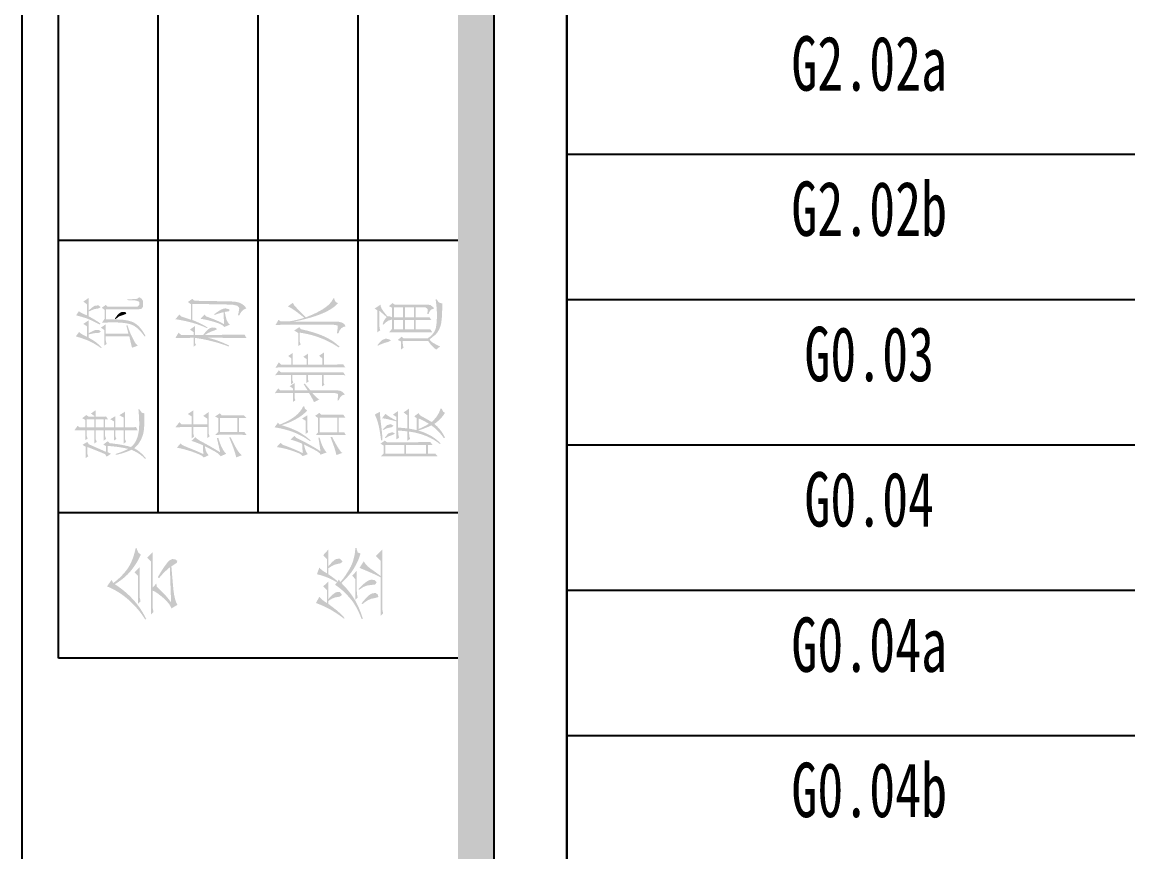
# Paper-space layout 'G2.00 图纸索引' of a CAD drawing. Header units: millimetres. Extents: x 0 to 841, y 0 to 594.
# Drawn here: x 0 to 60.9, y 446.3 to 492 of the extents above; entities that cross this region are included whole.
import ezdxf

# ---------------------------------------------------------------- set-up
doc = ezdxf.new("R2010")
doc.units = ezdxf.units.MM
for name, color, linetype in [('TB_A1$0$上海中建-图名', 7, 'Continuous'), ('TB_A1$0$上海中建-图框', 24, 'Continuous'), ('TB_A1$0$上海中建-图框字体', 11, 'Continuous')]:
    doc.layers.add(name, color=color, linetype=linetype)
doc.styles.add('黑体', font='simhei.ttf', dxfattribs={"width": 0.7})

# ---------------------------------------------------------------- blocks, each defined once
blk = doc.blocks.new('TB_A1$0$上海中建A1图框F版')
at = {"layer": 'TB_A1$0$上海中建-图框字体'}
for points in [[(460.7, 47645.3), (470.7, 47636), (627.2, 47636), (635.5, 47636.5), (645.5, 47645.3), (645.5, 47659.1), (643.5, 47664.2), (625.5, 47669.8), (621.9, 47670.1), (602.4, 47671.1), (578.8, 47672), (578.8, 47676.7), (580.2, 47676.7), (602.6, 47677.1), (622.1, 47677.9), (633.8, 47679.6), (645.5, 47688.3), (657.9, 47679.8), (665.4, 47668.6), (665.4, 47637), (665.2, 47634.1), (656.9, 47624.1), (637.2, 47620.7), (462.4, 47620.7), (462.4, 47565.9), (486.5, 47565.9), (509.2, 47565.7), (528.9, 47565.2), (545.7, 47564.7), (563.2, 47563), (583.4, 47559.3), (602.2, 47554.2), (615.8, 47548.1), (630.9, 47538.4), (643.8, 47526.2), (652.8, 47516.3), (662, 47504.1), (671.3, 47489.7), (680.5, 47473.7), (673.7, 47472.7), (667.4, 47481.7), (656.7, 47495.1), (645.5, 47507.3), (633.8, 47518), (619.7, 47528.4), (602.9, 47536.7), (583.9, 47542.5), (576.1, 47544), (556.9, 47546.7), (535.5, 47548.4), (512.3, 47549.6), (501.4, 47549.6), (479.5, 47549.1), (458.8, 47548.4), (439.1, 47547.2), (453.9, 47568.3), (453.9, 47618.5), (439.1, 47630.2)], [(365.8, 47683.7), (365.8, 47614.8), (371.9, 47620.2), (387.2, 47632.6), (400.9, 47641.8), (420.6, 47642.8), (432.3, 47633.6), (422.3, 47626.5), (421.3, 47626.5), (400.6, 47623.1), (387, 47618.2), (365.8, 47609), (365.8, 47583.4), (369.7, 47581.2), (386, 47572.2), (402.3, 47562.5), (419.6, 47551.8), (432.3, 47542.5), (427.4, 47537.9), (424, 47539.6), (404.8, 47549.4), (386.8, 47558.1), (370, 47565.4), (354.1, 47571.8), (335.2, 47577.8), (315.4, 47583.4), (297.4, 47588.1), (312.5, 47611.4), (319.8, 47605.8), (335.6, 47597.3), (357.3, 47588.1), (357.3, 47648.7), (337.3, 47664)], [(1492.2, 47657.8), (1492.7, 47655.1), (1499, 47642.9), (1512.2, 47628.6), (1513.9, 47626.6), (1523.6, 47616.6), (1535, 47605.2), (1547.7, 47591.8), (1562.1, 47577.2), (1577.4, 47583.3), (1600, 47592.8), (1620.5, 47602.3), (1639, 47612), (1655.5, 47621.7), (1670.1, 47631.7), (1682.8, 47641.5), (1693.5, 47651.7), (1702.2, 47661.7), (1708.8, 47671.9), (1713.7, 47682.1), (1718.6, 47682.1), (1719.8, 47675), (1726.8, 47661.7), (1740.2, 47655.3), (1731.7, 47646.3), (1721.7, 47637.6), (1710.5, 47629), (1697.9, 47620.8), (1684, 47613), (1668.7, 47605.2), (1651.9, 47597.9), (1633.9, 47590.8), (1614.4, 47583.8), (1593.7, 47577.2), (1571.5, 47571.1), (1548.2, 47565), (1523.4, 47559.2), (1497.1, 47553.8), (1728.5, 47553.8), (1744.1, 47552.9), (1762.1, 47548.2), (1774.8, 47539.5), (1781.8, 47527.1), (1772.3, 47525.4), (1759.2, 47518.3), (1749, 47506.6), (1741.9, 47489.6), (1733.6, 47489.6), (1735.6, 47500.3), (1737.8, 47516.1), (1738.5, 47527.1), (1736.6, 47532.4), (1716.8, 47536.3), (1453.8, 47536.3), (1436.7, 47536.3), (1415.5, 47535.8), (1395.6, 47535.1), (1412.1, 47563.1), (1423.8, 47555.1), (1428.9, 47554.8), (1452, 47554.3), (1472.5, 47555.5), (1490.5, 47558.5), (1493.9, 47559.2), (1511.9, 47563.1), (1531.9, 47568.2), (1553.7, 47574.8), (1534.3, 47590.3), (1517.3, 47603.5), (1501.7, 47614.7), (1487.6, 47624.2), (1474.9, 47632), (1463.7, 47637.8)], [(365.8, 47560.1), (365.8, 47489), (371.2, 47492.2), (390.6, 47502.6), (404, 47507.5), (422.3, 47507.5), (434, 47499.5), (425.7, 47492.4), (420.6, 47491.9), (399.2, 47490), (386.8, 47487.8), (365.8, 47483.2), (365.8, 47465.6), (372.9, 47461.7), (389.4, 47452), (404, 47442.3), (412.8, 47435.2), (425.7, 47423.8), (439.1, 47410.6), (434, 47408.4), (416.4, 47420.4), (399.9, 47430.6), (384.3, 47439.4), (369, 47446.9), (354.6, 47452.7), (336.9, 47459.3), (317.1, 47465.9), (295.7, 47472.7), (314.2, 47497), (321.8, 47489.7), (336.6, 47480), (357.3, 47470.3), (357.3, 47527.5), (337.3, 47541.3)], [(460.7, 47539.1), (460.7, 47487.8), (585.6, 47487.8), (573.9, 47532.1), (580.5, 47533.3), (582.7, 47526.7), (587.3, 47513.1), (592.7, 47498.5), (599, 47483.2), (599, 47482.7), (607.3, 47465.9), (614.6, 47452), (620.4, 47441.1), (626.7, 47431.3), (637.2, 47421.3), (605.6, 47409.7), (605.1, 47411.6), (601.4, 47425), (597.3, 47441.1), (596.8, 47443.5), (593.6, 47458.8), (590.5, 47472.7), (460.7, 47472.7), (460.7, 47454), (461.5, 47444.5), (465.6, 47430.6), (452.2, 47421.3), (452.2, 47507.5), (434, 47520.4)], [(1527, 47523.4), (1535.5, 47511.7), (1547.5, 47509.3), (1570.1, 47503.9), (1591.5, 47498.1), (1611.9, 47492), (1631.4, 47485.2), (1649.9, 47478.1), (1667.2, 47470.4), (1683.3, 47462.3), (1698.6, 47453.8), (1712.7, 47444.8), (1725.6, 47435.3), (1737.5, 47425.3), (1748.5, 47415.1), (1743.6, 47411.5), (1729.3, 47420.7), (1713, 47430.7), (1695.9, 47439.9), (1678.9, 47448.4), (1661.4, 47456.2), (1643.3, 47463.5), (1625.3, 47470.1), (1606.6, 47476.2), (1587.6, 47481.3), (1568.4, 47485.9), (1548.7, 47489.8), (1528.7, 47493.2), (1528.7, 47451.1), (1529.4, 47441.9), (1533.8, 47427.8), (1520.4, 47418.5), (1520.4, 47490.8), (1498.8, 47504.9)], [(1490.5, 47381.3), (1490.5, 47317), (1567.2, 47317), (1567.2, 47347.2), (1548.7, 47360.1), (1575.4, 47377.6), (1575.4, 47317), (1653.6, 47317), (1653.6, 47350.9), (1635.3, 47365.9), (1662.1, 47383.5), (1662.1, 47317), (1688.4, 47317), (1711.7, 47317.3), (1732.7, 47317.5), (1751.7, 47317.8), (1768.4, 47318.2), (1780.1, 47301.9), (1472.2, 47301.9), (1456.4, 47301.7), (1433.5, 47301.7), (1413.3, 47301.2), (1395.6, 47300.7), (1413.8, 47328.7), (1425.5, 47317), (1482.2, 47317), (1482.2, 47352.1), (1465.4, 47364.7)], [(1768.4, 47274.9), (1780.1, 47258.6), (1769.4, 47258.9), (1751.7, 47259.3), (1731.9, 47259.6), (1710, 47259.6), (1686.2, 47259.8), (1660.4, 47259.8), (1660.4, 47216.7), (1665.3, 47206.3), (1652.1, 47196.8), (1652.1, 47259.8), (1573.7, 47259.8), (1573.7, 47235.2), (1578.6, 47224.8), (1565.5, 47215.5), (1565.5, 47259.8), (1488.8, 47259.8), (1488.8, 47229.4), (1493.9, 47217.7), (1480.5, 47208.5), (1480.5, 47259.8), (1477.4, 47259.8), (1450.1, 47259.8), (1427, 47259.6), (1408.2, 47259.1), (1393.9, 47258.6), (1413.8, 47285.4), (1425.5, 47274.9)], [(1500.5, 47215.5), (1500.5, 47175.9), (1572, 47175.9), (1550.4, 47209.7), (1557.2, 47211.9), (1587.1, 47175.9), (1728.5, 47175.9), (1733.2, 47175.9), (1751.4, 47172.9), (1766.5, 47165.1), (1778.4, 47152.5), (1777.7, 47152.5), (1763.8, 47148.1), (1752.4, 47137.6), (1743.6, 47121.1), (1736.8, 47121.1), (1737, 47122.1), (1739.5, 47139.6), (1740.2, 47151.3), (1739, 47155.7), (1722, 47160.8), (1598.8, 47160.8), (1599.5, 47159.6), (1611.7, 47145.7), (1624.1, 47134), (1637, 47124.5), (1607.1, 47110.4), (1604.4, 47117), (1598.3, 47129.1), (1590.3, 47143.7), (1580.3, 47160.8), (1500.5, 47160.8), (1500.5, 47132.8), (1505.3, 47121.1), (1492.2, 47111.6), (1492.2, 47160.8), (1472, 47160.5), (1447.2, 47160.5), (1425.5, 47160.3), (1407.3, 47160), (1392.2, 47159.6), (1410.4, 47186.3), (1420.4, 47175.9), (1492.2, 47175.9), (1492.2, 47185.1), (1473.7, 47198)], [(1506.3, 46954.9), (1489.3, 46962.2), (1471, 46969.5), (1451.3, 46976.3), (1430.4, 46982.9), (1428.9, 46983.3), (1448.4, 46989.7), (1466.9, 46996.7), (1484.7, 47004.5), (1501.5, 47013), (1507.1, 47016), (1522.6, 47025), (1537.2, 47034.9), (1551.3, 47045.9), (1564.7, 47058.1), (1570.3, 47063.9), (1557.7, 47073.6), (1553.8, 47087.3), (1548.7, 47087.3), (1540.2, 47072.4), (1530.4, 47058.8), (1519.5, 47046.6), (1507.5, 47035.7), (1500.5, 47030.1), (1487.8, 47021.1), (1473, 47012.1), (1456.2, 47003.3), (1437.2, 46994.5), (1418.9, 46986.7), (1409, 46997.5), (1390.5, 46971.7), (1412.6, 46967.8), (1433.5, 46963.4), (1453.5, 46958.3), (1472.5, 46952.7), (1490.5, 46946.6), (1503.9, 46941.2), (1522.6, 46932.7), (1540.2, 46924), (1556.7, 46914.7), (1571.8, 46905.2), (1585.4, 46896), (1590.3, 46898.2), (1577.1, 46909.8), (1563, 46921), (1548.2, 46931.3), (1532.6, 46941.2), (1522.1, 46947.1)], [(640.6, 47069.8), (647.2, 47069.8), (649.1, 47065.9), (659.6, 47052), (672.2, 47048.8), (672.7, 47035.7), (673, 47021.6), (673, 47006.7), (672.7, 46991.4), (672.2, 46975.3), (671.3, 46961.5), (669.1, 46945.9), (665.7, 46931.5), (661, 46917.9), (655.5, 46905.2), (648.6, 46892.8), (639.4, 46878.9), (628.9, 46866.8), (617.2, 46856.3), (628.7, 46850), (641.8, 46841), (655.2, 46829.8), (668.6, 46816.6), (682.2, 46801.5), (677.1, 46797.9), (665.2, 46809.6), (651.6, 46820.5), (636.7, 46830.5), (620.2, 46839.8), (602.2, 46848), (593.9, 46844.1), (575.9, 46836.8), (557.1, 46830.3), (537.7, 46824.7), (517.2, 46820), (514, 46824.7), (530.8, 46830), (549.8, 46837.1), (567.6, 46844.6), (583.9, 46852.9), (575.6, 46854.8), (558.3, 46858.7), (538.9, 46861.9), (517.9, 46864.8), (495.3, 46867.3), (470.7, 46869.2), (470.7, 46835.4), (489, 46825.9), (465.6, 46809.6), (457.3, 46823.7), (450.8, 46826.6), (432.5, 46834.2), (414.5, 46841.7), (396, 46849), (377.8, 46856.3), (359, 46863.4), (359, 46825.9), (364.1, 46812), (350.7, 46802.5), (350.7, 46864.3), (332.5, 46875), (359, 46891.4), (367.5, 46878.5), (372.6, 46876), (389.9, 46868.5), (407.4, 46860.7), (425.5, 46852.9), (443.7, 46844.6), (462.4, 46836.4), (462.4, 46868), (447.4, 46877.2), (470.7, 46894.8), (482.4, 46884.3), (499.7, 46882.4), (522.3, 46879.4), (543.7, 46876), (563.5, 46872.1), (581.9, 46868), (599, 46863.4), (602.2, 46865.8), (613.1, 46876.3), (622.6, 46889.4), (630.6, 46905.2), (631.8, 46908.4), (636.5, 46921.8), (640.1, 46935.9), (642.6, 46951), (643.8, 46967), (644.5, 46977.3), (645, 46989.2), (644.7, 47002.6), (644.5, 47017.4), (643.5, 47033.5), (642.3, 47051)], [(942.6, 47065.1), (942.6, 46988.2), (1019.3, 46988.2), (1019.3, 47019.6), (997.6, 47034.7), (1027.6, 47055.9), (1027.6, 46944.9), (1028.3, 46935.7), (1032.5, 46921.5), (1019.3, 46912.3), (1019.3, 46972.9), (942.6, 46972.9), (942.6, 46943.7), (943.4, 46934.4), (947.5, 46920.6), (934.4, 46911.1), (934.4, 46972.9), (926.1, 46972.9), (898.1, 46972.9), (875, 46972.6), (857.2, 46972.2), (844.3, 46971.7), (866, 46999.7), (877.7, 46988.2), (934.4, 46988.2), (934.4, 47031.3), (912.7, 47045.2)], [(954.3, 46916.9), (960.9, 46910.1), (975.3, 46900.1), (995.9, 46888.9), (1005.9, 46883.6), (1019.6, 46876), (1034.9, 46867.3), (1051.9, 46857.5), (1070.4, 46846.3), (1090.9, 46834.2), (1072.6, 46913.5), (1080.9, 46913.5), (1080.9, 46912.5), (1084.3, 46901.1), (1089.2, 46886.5), (1095.7, 46869.2), (1097.7, 46864.8), (1106.2, 46849), (1115, 46836.1), (1124.2, 46825.9), (1092.6, 46812), (1090.9, 46815.2), (1077.5, 46828.3), (1075.5, 46829.8), (1065.8, 46836.1), (1050.9, 46844.4), (1031, 46855.1), (1005.9, 46868), (1008.8, 46855.3), (1012.5, 46841.2), (1017.6, 46830.5), (1027.6, 46817.9), (999.1, 46805), (999.1, 46806.2), (992.1, 46813.5), (975.5, 46822.2), (949.2, 46832.9), (931, 46839.3), (911.5, 46845.4), (891.8, 46851), (872.3, 46855.6), (852.6, 46859.7), (872.5, 46883.1), (874, 46880.4), (885.7, 46872.1), (909.3, 46862.1), (922.9, 46856.8), (939.7, 46850), (957.7, 46842.4), (977, 46833.9), (997.6, 46824.7), (995.9, 46872.6), (987.7, 46876.3), (968.7, 46884.3), (950.4, 46891.1), (932.7, 46897.2)], [(1140.8, 46915.7), (1149, 46915.7), (1149.3, 46915.7), (1155.4, 46903.3), (1161.9, 46890.1), (1169.5, 46875.5), (1177.5, 46859.7), (1180.7, 46854.1), (1191.4, 46837.8), (1201.4, 46825.6), (1210.6, 46817.9), (1179, 46806.2), (1177, 46815.4), (1172.9, 46829.8), (1167.3, 46845.8), (1164.6, 46854.8), (1160.2, 46866.8), (1154.9, 46880.9), (1148.3, 46897.4)], [(1560.6, 46888.4), (1544, 46897.2), (1527.7, 46905.5), (1511.2, 46913.2), (1508.8, 46914.5), (1500.5, 46924.9), (1478.8, 46904), (1498.3, 46898.2), (1517.3, 46891.6), (1535.8, 46884.5), (1542.1, 46881.9), (1545.5, 46829.3), (1529.4, 46837.3), (1512.4, 46845.1), (1494.9, 46852.6), (1476.4, 46860.2), (1457.2, 46867.5), (1437.2, 46874.8), (1433.8, 46876), (1423.8, 46886.5), (1402.2, 46863.1), (1422.1, 46859.7), (1441.8, 46855.6), (1461.5, 46850.5), (1481.3, 46844.6), (1495.4, 46839.7), (1521.4, 46830), (1537.5, 46821.5), (1543.6, 46813.9), (1543.8, 46813), (1573.7, 46823.4), (1567.2, 46832.7), (1561.1, 46845.1), (1556, 46861.4), (1552.1, 46877.2), (1576.4, 46865.1), (1596.1, 46855.1), (1611.7, 46847), (1622.9, 46841.2), (1625.3, 46839.7), (1640.4, 46827.6), (1643.6, 46821.2), (1676.9, 46832.9), (1668.7, 46843.2), (1660.1, 46857), (1653.6, 46870.2), (1647.7, 46885.5), (1642.9, 46900.1), (1639, 46913.5), (1638.7, 46914.5), (1631.9, 46914.5), (1643.6, 46839.7), (1627, 46850.2), (1610.2, 46860.4), (1593.7, 46869.9), (1577.1, 46879.4)], [(1725.9, 46883.8), (1714.7, 46904.2), (1706.9, 46919.1), (1698.6, 46918.1), (1707.1, 46895), (1714.4, 46875), (1720.3, 46858), (1724.6, 46843.6), (1727.8, 46832.2), (1729.7, 46823.9), (1730.2, 46818.8), (1763.6, 46830.5), (1758.5, 46834.6), (1752.1, 46841.9), (1744.6, 46852.6), (1735.8, 46866.5)], [(1623.6, 46162.7), (1637, 46199.2), (1642.4, 46193.1), (1657.5, 46180.7), (1678.6, 46167.5), (1678.6, 46245.9), (1658.4, 46267.5), (1686.9, 46299.2), (1686.9, 46206), (1691.5, 46211.8), (1706.4, 46228.6), (1720.3, 46241), (1728, 46245.6), (1746.8, 46249.3), (1749.9, 46248.6), (1763.3, 46235.9), (1764.6, 46232), (1753.4, 46222.5), (1744.8, 46221.3), (1723.4, 46216), (1706.9, 46208.4), (1686.9, 46196), (1686.9, 46162.7), (1702.5, 46151.5), (1719.5, 46138.8), (1735.1, 46125.9), (1731.7, 46119.3), (1730.2, 46120.1), (1710.3, 46131), (1691.3, 46140.3), (1673.5, 46147.6), (1663.5, 46151.2), (1642.9, 46157.8)], [(1723.4, 46104.2), (1745.1, 46134.2), (1751.9, 46119.3), (1756, 46123.5), (1768.2, 46138.1), (1780.6, 46155.6), (1793.5, 46176), (1800.8, 46187.5), (1811.3, 46206.7), (1819.3, 46225.7), (1825.2, 46244.2), (1825.4, 46245.4), (1830.8, 46266.8), (1833.9, 46287.5), (1835.1, 46307.7), (1841.7, 46307.7), (1842.4, 46300.2), (1849.2, 46281.7), (1863.4, 46277.5), (1862.4, 46273.1), (1856.6, 46254.2), (1848.5, 46234.4), (1838.3, 46214.2), (1835.6, 46209.1), (1824.7, 46189.9), (1813, 46172.9), (1800.1, 46157.5), (1787.9, 46143.2), (1773.3, 46127.8), (1758.5, 46114.2), (1768.2, 46104.2), (1784, 46087.2), (1798.1, 46070.7), (1810.8, 46054.3), (1822, 46038.3), (1831.7, 46022.7), (1835.9, 46015.4), (1845.1, 45997.9), (1853.9, 45979.4), (1862.1, 45959.7), (1869.7, 45939.2), (1876.8, 45917.6), (1869.9, 45915.9), (1864.6, 45929.7), (1854.8, 45951.9), (1845.1, 45972.1), (1835.1, 45989.8), (1825.2, 46005.7), (1815.2, 46019.3), (1806.4, 46029.8), (1791.8, 46046.3), (1777.5, 46061.2), (1763.3, 46074.3), (1755.8, 46080.6), (1737.8, 46095)], [(1858.3, 46197.7), (1881.6, 46234.2), (1890.4, 46220.8), (1904, 46205.2), (1920.1, 46192.6), (1923.5, 46190.4), (1939.5, 46179), (1956.8, 46166.5), (1974.8, 46152.7), (1974.8, 46235.9), (1948.3, 46262.7), (1983.4, 46297.5), (1983.4, 45980.8), (1984.1, 45967.5), (1988.2, 45947.5), (1974.8, 45934.4), (1974.8, 46145.9), (1974.6, 46146.1), (1962.4, 46152.2), (1947.6, 46159.2), (1929.6, 46167.3), (1908.9, 46176.5), (1885, 46186.5)], [(854.8, 46236.4), (852.1, 46225.9), (841.4, 46218.4), (822.2, 46206), (822.9, 46197.7), (824.8, 46173.4), (826.8, 46150.7), (828.7, 46129.1), (830.4, 46108.9), (832.1, 46090.1), (833.9, 46072.6), (837.3, 46048.7), (842.4, 46026.6), (848.2, 46008.3), (855.5, 45994.2), (822.2, 45974.3), (819.2, 45982.5), (810, 45997.9), (796.1, 46014.7), (777.1, 46032.7), (768.9, 46039.7), (748.9, 46055.3), (732.4, 46066.3), (719, 46072.6), (719, 45987.7), (719.7, 45974.3), (723.8, 45954.3), (710.5, 45940.9), (710.5, 46232.5), (689, 46254.2), (719, 46284.3), (719, 46089.1), (738.9, 46111.1), (742.1, 46094.3), (752.8, 46084.3), (770.3, 46066.8), (785.9, 46050.5), (799.5, 46035.1), (811, 46020.8), (820.5, 46007.6), (820.5, 46009.1), (820, 46021), (819.5, 46035.1), (819, 46051.7), (818.3, 46070.4), (817.5, 46091.8), (816.8, 46115.4), (815.8, 46141.5), (814.9, 46170), (813.9, 46200.9), (813.4, 46200.6), (798.6, 46188.2), (783.7, 46174.1), (768.6, 46158.3), (753.8, 46141), (747.2, 46145.9), (755.5, 46160.2), (768.1, 46181.1), (779.8, 46199.2), (790.8, 46214.7), (800.5, 46227.6), (810, 46237.6), (827, 46246.4), (843.8, 46244.2)], [(1618.5, 46004.2), (1637, 46039.3), (1643.8, 46030.7), (1658.9, 46017.4), (1678.6, 46004.2), (1678.6, 46076), (1658.4, 46096), (1686.9, 46122.5), (1686.9, 46025.9), (1691.8, 46032), (1707.1, 46048), (1721.7, 46059.2), (1731.9, 46064.1), (1750.2, 46064.3), (1761.9, 46049.2), (1750.2, 46039.3), (1742.9, 46038.3), (1721.7, 46034.4), (1707.4, 46028.5), (1686.9, 46015.9), (1686.9, 45999.3), (1695.4, 45992.8), (1711.7, 45980.4), (1730.2, 45966), (1746.5, 45951.9), (1761.9, 45937.3), (1775, 45922.7), (1773.6, 45917.6), (1772.1, 45918.8), (1756.5, 45930.2), (1739.7, 45941.9), (1721.5, 45953.8), (1701.8, 45966), (1695.2, 45969.6), (1676, 45979.6), (1657, 45988.6), (1637.7, 45996.9)], [(1851.7, 46080.9), (1864.3, 46093.8), (1882.3, 46110.3), (1897.7, 46122.2), (1910.1, 46129.3), (1922.8, 46132.5), (1940, 46131), (1953.2, 46117.6), (1943.2, 46105.9), (1934.9, 46105), (1913.3, 46102.5), (1902.8, 46101.1), (1883.3, 46094.3), (1874.6, 46089.4), (1856.8, 46077.7)]]:
    blk.add_hatch(color=256, dxfattribs=at).paths.add_polyline_path(points)
h = blk.add_hatch(color=256, dxfattribs=at)
h.paths.add_polyline_path([(937.5, 47679.1), (949.2, 47668.6), (962.1, 47668.4), (998.1, 47667.6), (1030.7, 47667.2), (1060, 47666.7), (1085.8, 47665.9), (1107.9, 47665.5), (1126.9, 47665.2), (1142.2, 47664.7), (1154.1, 47664.5), (1162.4, 47664.2), (1167.3, 47664), (1177.3, 47662.5), (1197.2, 47657.8), (1197.2, 47657.4), (1214, 47648.7), (1223.5, 47641.1), (1235.7, 47626.5), (1229.4, 47624.6), (1216.5, 47617), (1205.3, 47604.9), (1195.8, 47588.1), (1188.9, 47588.1), (1192.4, 47604.9), (1194.8, 47620.4), (1195.8, 47628.9), (1187.5, 47639.4), (1182.1, 47641.8), (1160.7, 47646.5), (1158.3, 47646.7), (1151.2, 47647.2), (1140.8, 47647.4), (1127.1, 47647.9), (1110.1, 47648.4), (1089.6, 47648.9), (1065.8, 47649.4), (1038.8, 47649.6), (1008.4, 47650.1), (974.8, 47650.6), (937.5, 47651.1), (937.5, 47562.5), (957.2, 47554.5), (976.2, 47546), (993.5, 47537.4), (1008.8, 47528.9), (1022.5, 47520.4), (1017.6, 47518), (1001.8, 47525), (984.5, 47531.8), (966.5, 47538.4), (947.8, 47544.3), (928.5, 47549.8), (908.3, 47554.7), (887.6, 47559.3), (866.5, 47563.5), (844.3, 47567.1), (866, 47592.7), (876, 47582.2), (892.5, 47576.6), (911.7, 47570.3), (929.3, 47564.7), (929.3, 47649.9), (912.7, 47661.6)])
h.paths.add_polyline_path([(1060.9, 47590.5), (1078, 47596.8), (1097.9, 47602.7), (1109.1, 47605.6), (1112.5, 47539.1), (1101.3, 47545.7), (1087.2, 47552.8), (1070.2, 47560.6), (1050.2, 47568.8), (1027.3, 47577.4), (1014.2, 47582.2), (1004.2, 47592.7), (982.6, 47569.3), (998.6, 47566.9), (1017.6, 47563), (1039.3, 47557.4), (1059.2, 47551.8), (1084.8, 47543), (1102.1, 47534.8), (1111.3, 47526.7), (1112.5, 47523.8), (1144.2, 47536.7), (1134.2, 47547.9), (1126.6, 47562), (1124.2, 47569.3), (1120.6, 47584.7), (1117.4, 47599), (1115.7, 47606.8), (1137.4, 47610.5), (1140.8, 47611.4), (1141, 47621.4), (1121, 47626.5), (1110.8, 47625.3), (1099.1, 47621.2), (1083.8, 47612.6), (1065.1, 47599.7), (1057.5, 47593.9)], flags=16)
h = blk.add_hatch(color=256, dxfattribs=at)
h.paths.add_polyline_path([(1060.9, 47590.5), (1078, 47596.8), (1097.9, 47602.7), (1109.1, 47605.6), (1112.5, 47539.1), (1101.3, 47545.7), (1087.2, 47552.8), (1070.2, 47560.6), (1050.2, 47568.8), (1027.3, 47577.4), (1014.2, 47582.2), (1004.2, 47592.7), (982.6, 47569.3), (998.6, 47566.9), (1017.6, 47563), (1039.3, 47557.4), (1059.2, 47551.8), (1084.8, 47543), (1102.1, 47534.8), (1111.3, 47526.7), (1112.5, 47523.8), (1144.2, 47536.7), (1134.2, 47547.9), (1126.6, 47562), (1124.2, 47569.3), (1120.6, 47584.7), (1117.4, 47599), (1115.7, 47606.8), (1137.4, 47610.5), (1140.8, 47611.4), (1141, 47621.4), (1121, 47626.5), (1110.8, 47625.3), (1099.1, 47621.2), (1083.8, 47612.6), (1065.1, 47599.7), (1057.5, 47593.9)], flags=16)
h.paths.add_polyline_path([(952.6, 47529.6), (952.6, 47480.7), (997.6, 47480.7), (1010.8, 47497), (1022.7, 47509.2), (1032.5, 47517), (1046.1, 47521.4), (1066.3, 47519.1), (1073.6, 47511.9), (1057.5, 47504.1), (1040.7, 47498.5), (1023.4, 47490.5), (1007.6, 47480.7), (1018.8, 47480.7), (1051.9, 47480.7), (1082.1, 47480.7), (1109.4, 47481), (1134.2, 47481), (1156.3, 47481), (1175.6, 47481.2), (1192.1, 47481.2), (1206, 47481.5), (1217.2, 47481.7), (1225.7, 47481.9), (1235.7, 47463.2), (1221.1, 47463.4), (1204.3, 47463.7), (1186.3, 47463.9), (1167, 47463.9), (1146.4, 47464.2), (1124.7, 47464.2), (1101.8, 47464.4), (1077.7, 47464.4), (1052.4, 47464.4), (1025.9, 47464.4), (1030.3, 47463.2), (1050.2, 47457.6), (1069.4, 47451.5), (1088.2, 47444.7), (1106.4, 47437.4), (1124, 47429.6), (1140.8, 47421.3), (1137.4, 47416.5), (1130.8, 47419.2), (1113.3, 47425.7), (1095, 47431.6), (1076.5, 47437.4), (1057.3, 47442.8), (1037.3, 47447.9), (1017.1, 47452.5), (996.2, 47456.9), (974.5, 47460.8), (952.6, 47464.4), (952.6, 47435.2), (957.5, 47424.7), (944.3, 47415.5), (944.3, 47464.4), (927.6, 47464.4), (905.4, 47464.2), (884.2, 47463.9), (863.8, 47463.7), (844.3, 47463.2), (861.1, 47492.4), (876, 47480.7), (944.3, 47480.7), (944.3, 47495.8), (924.4, 47509.9)])
h = blk.add_hatch(color=256, dxfattribs=at)
h.dxf.hatch_style = 1
h.paths.add_polyline_path([(1942, 47625.6), (1957.1, 47615.2), (1957.1, 47495.4), (1967.2, 47613.9), (2007.5, 47578.8), (2008.8, 47586.7), (1992.8, 47606.3), (1981.6, 47622.7), (1975.4, 47636.4), (1973.8, 47646.9)])
h.paths.add_polyline_path([(1957.1, 47495.4), (1972.2, 47506.2), (1968.9, 47517.6), (1967.2, 47535.3), (1967.2, 47613.9)], flags=17)
h.paths.add_polyline_path([(1957.1, 47424), (1960.4, 47421.7), (1974.8, 47428.3), (1997, 47436.8), (2015.7, 47441.7), (2030.7, 47448.6), (2022.6, 47455.8), (2003.9, 47460.4), (2000.6, 47460), (1980.7, 47450.9), (1969.9, 47440.1)])
h.paths.add_polyline_path([(1985.6, 47540.2), (1990.5, 47537.6), (2001.3, 47548.7), (2018.3, 47559.8), (2037.6, 47564.8), (2037.6, 47577.5), (2022.6, 47583.4), (2012.4, 47582.4), (2008.8, 47586.7), (2007.5, 47578.8), (2001.3, 47571.6), (1991.5, 47555.9)])
h.paths.add_polyline_path([(2020.9, 47494.4), (2033.7, 47494.7), (2054.3, 47495), (2078.2, 47495.4), (2105.7, 47495.4), (2097.8, 47577.5), (2097.8, 47510.8), (2047.4, 47510.8), (2047.4, 47562.5), (2039.2, 47656.1), (2037.6, 47514.4)])
h.paths.add_polyline_path([(2020.9, 47638.4), (2037.6, 47630.2), (2037.6, 47577.5), (2037.6, 47564.8), (2037.6, 47514.4), (2039.2, 47656.1)], flags=17)
h.paths.add_polyline_path([(2039.2, 47656.1), (2047.4, 47562.5), (2047.4, 47632.8), (2097.8, 47632.8), (2097.8, 47577.5), (2105.7, 47495.4), (2108, 47632.8), (2158.1, 47632.8), (2158.1, 47577.5), (2158.1, 47562.5), (2158.1, 47510.8), (2166.2, 47495.4), (2168.2, 47632.8), (2220.2, 47632.8), (2233.7, 47623.3), (2238.6, 47595.2), (2242.2, 47606.3), (2253, 47620.4), (2268.7, 47625.6), (2263.8, 47633.5), (2249, 47644.9), (2228.4, 47647.9), (2051, 47647.9)])
h.paths.add_polyline_path([(2047.4, 47562.5), (2097.8, 47562.5), (2097.8, 47510.8), (2097.8, 47577.5), (2047.4, 47577.5), (2047.4, 47632.8)], flags=17)
h.paths.add_polyline_path([(2069.4, 47452.2), (2086, 47445), (2086, 47399.5), (2101.1, 47410), (2097.8, 47420.8), (2096.2, 47438.1), (2096.2, 47446.3), (2089.3, 47470.8)])
h.paths.add_polyline_path([(2089.3, 47470.8), (2096.2, 47446.3), (2236.9, 47446.3), (2240.5, 47440.7), (2245.4, 47453.5), (2247.4, 47458.1), (2265.4, 47473.1), (2272.6, 47478.4), (2285.7, 47491.8), (2284.7, 47593.6), (2284.7, 47577.9), (2283.7, 47562.5), (2283.7, 47557.9), (2281.8, 47536.3), (2278.5, 47518.3), (2273.6, 47503.9), (2267, 47493.1), (2263.1, 47487.5), (2249.4, 47473.1), (2233.7, 47461.7), (2101.1, 47461.7)])
h.paths.add_polyline_path([(2105.7, 47495.4), (2136.5, 47495.4), (2137.1, 47495.4), (2166.2, 47495.4), (2158.1, 47510.8), (2108, 47510.8), (2108, 47562.5), (2108, 47577.5), (2108, 47632.8)], flags=17)
h.paths.add_polyline_path([(2108, 47577.5), (2108, 47562.5), (2158.1, 47562.5), (2158.1, 47577.5)], flags=17)
h.paths.add_polyline_path([(2166.2, 47495.4), (2193.4, 47495.4), (2217.6, 47495), (2239.5, 47494.7), (2258.9, 47494.4), (2248.7, 47510.8), (2168.2, 47510.8), (2168.2, 47562.5), (2168.2, 47577.5), (2168.2, 47632.8)])
h.paths.add_polyline_path([(2168.2, 47577.5), (2168.2, 47562.5), (2253.6, 47562.5), (2243.8, 47577.5)], flags=17)
h.paths.add_polyline_path([(2232, 47595.2), (2238.6, 47595.2), (2233.7, 47623.3), (2233.3, 47614.5)], flags=17)
h.paths.add_polyline_path([(2240.5, 47440.7), (2252.6, 47425), (2266.1, 47410.9), (2280.5, 47399.5), (2302.4, 47417.2), (2286, 47424), (2265.4, 47435.8), (2256.9, 47441.4), (2245.4, 47453.5)])
h.paths.add_polyline_path([(2277.2, 47676), (2279.2, 47663.3), (2281.4, 47644.9), (2283.1, 47627.3), (2284.1, 47610.3), (2284.7, 47593.6), (2285.7, 47491.8), (2295.5, 47508.5), (2298.1, 47513.4), (2303.7, 47528.1), (2308, 47545.1), (2310.6, 47564.8), (2310.9, 47567.7), (2312.2, 47581.8), (2312.9, 47597.5), (2313.5, 47614.8), (2313.8, 47633.5), (2314.2, 47653.8), (2311.2, 47653.8), (2294.5, 47659.7), (2283.7, 47676)])
h.paths.add_polyline_path([(1942, 47041.7), (1944, 47038.1), (1950.6, 47023.7), (1956.8, 47006.7), (1962, 46988.1), (1962.7, 46985.5), (1965.9, 46971.4), (1968.9, 46955.7), (1971.8, 46938.7), (1974.4, 46920), (1977.1, 46900), (1983.9, 46900), (1983.9, 46900.4), (1983.6, 46915.1), (1983, 46930.8), (1981.3, 46947.8), (1979.7, 46966.1), (1977.1, 46985.5), (1976.4, 46990.4), (1973.8, 47011.6), (1972.2, 47030), (1970.8, 47045), (1970.5, 47057.1)])
h.paths.add_polyline_path([(1973.8, 46881.4), (1990.5, 46871.9), (1990.5, 46827.4), (1997.4, 46898.7)])
h.paths.add_polyline_path([(1975.4, 46811), (1986.9, 46811), (2011.1, 46811.3), (2035.6, 46811.7), (2059.9, 46812), (2084.4, 46812), (2108.6, 46812), (2104.7, 46827.4), (2000.6, 46827.4), (2000.6, 46874.2), (1997.4, 46898.7), (1990.5, 46827.4)])
h.paths.add_polyline_path([(1982.3, 47021.8), (1988.2, 47021.1), (2006.8, 47017.9), (2031.4, 47012.3), (2060.8, 47004.4), (2060.8, 47009), (2051.7, 47013.6), (2027.8, 47026.7), (2011.1, 47037.8), (2002.3, 47046.7)])
h.paths.add_polyline_path([(1985.6, 46959.9), (1988.8, 46957.3), (2009.8, 46966.5), (2030.7, 46971.4), (2035.3, 46972), (2045.8, 46980.9), (2029.1, 46989.1), (2009.1, 46983.2), (2001.3, 46976)])
h.paths.add_polyline_path([(1997.4, 46898.7), (2000.6, 46874.2), (2104.7, 46874.2), (2104.7, 46827.4), (2108.6, 46812), (2114.5, 46874.2), (2225.1, 46874.2), (2225.1, 46827.4), (2235.3, 46874.2), (2260.5, 46874.2), (2248.7, 46890.5), (2244.5, 46890.5), (2235.3, 46890.2), (2221.9, 46890.2), (2204.2, 46889.9), (2182.6, 46889.9), (2156.4, 46889.6), (2126, 46889.6), (2091.3, 46889.6), (2052.3, 46889.6), (2009.1, 46889.6)])
h.paths.add_polyline_path([(1997.4, 46914.1), (2000.6, 46911.8), (2020.3, 46922.9), (2039.2, 46929.2), (2039.9, 46929.5), (2054.3, 46937.7), (2039.2, 46944.5), (2038.9, 46944.5), (2019, 46938.7), (2010.4, 46930.5)])
h.paths.add_polyline_path([(2042.5, 47041.7), (2060.8, 47029), (2060.8, 47009), (2060.8, 47004.4), (2060.8, 46904.6), (2076.2, 46915.4), (2072.6, 46928.2), (2071, 46945.9), (2071, 46954), (2071, 46970.4), (2071, 47061.7)])
h.paths.add_polyline_path([(2071, 46970.4), (2071, 46954), (2074.3, 46953.7), (2104.1, 46951.4), (2121.4, 46949.1), (2121.4, 46965.8), (2119.8, 46965.8), (2097.8, 46968.1)])
h.paths.add_polyline_path([(2101.1, 47053.5), (2121.4, 47038.5), (2121.4, 46965.8), (2121.4, 46949.1), (2121.4, 46896.4), (2136.5, 46908.2), (2133.2, 46919.7), (2131.2, 46937.7), (2131.2, 46948.1), (2131.2, 46964.5), (2131.2, 47074.8)])
h.paths.add_polyline_path([(2108.6, 46812), (2133.2, 46812), (2143, 46812), (2167.9, 46812), (2192.4, 46812), (2217, 46811.7), (2241.2, 46811.7), (2265.1, 46811.3), (2289, 46811), (2275.6, 46827.4), (2235.3, 46827.4), (2235.3, 46874.2), (2225.1, 46827.4), (2114.5, 46827.4), (2114.5, 46874.2)])
h.paths.add_polyline_path([(2131.2, 46964.5), (2131.2, 46948.1), (2132.9, 46947.8), (2156.4, 46944.2), (2179.3, 46939), (2173.1, 46956.3), (2157.1, 46959.6)])
h.paths.add_polyline_path([(2160, 47032.6), (2173.1, 47021.8), (2173.1, 46956.3), (2179.3, 46939), (2181.6, 46954), (2190.8, 46957), (2213.4, 46964.8), (2234.3, 46973.3), (2253.6, 46982.2), (2268, 46971.7), (2282.4, 46959.3), (2296.2, 46945.5), (2309.6, 46929.8), (2322.4, 46912.8), (2329.2, 46914.1), (2327.9, 46916.4), (2319.4, 46933.1), (2309.3, 46948.8), (2297.8, 46963.9), (2284.7, 46977.6), (2270.3, 46990.4), (2269.3, 47013.9), (2255.3, 47000.8), (2251, 47003.5), (2240.2, 46991.3), (2225.1, 46981.9), (2205.8, 46972), (2183.3, 46962.2), (2183.3, 47020.8), (2183.3, 47049.9)])
h.paths.add_polyline_path([(2179.3, 46939), (2201.9, 46932.4), (2223.5, 46924.6), (2226.5, 46923.3), (2247.4, 46913.8), (2266.7, 46903.3), (2284.4, 46892.2), (2300.8, 46880.1), (2305.7, 46882.4), (2299.4, 46888.9), (2283.7, 46902.6), (2267.4, 46914.8), (2250.3, 46925.9), (2245.1, 46928.5), (2226.1, 46938), (2205.2, 46946.5), (2181.6, 46954)])
h.paths.add_polyline_path([(2183.3, 47049.9), (2183.3, 47020.8), (2202.6, 47012), (2222.2, 47001.8), (2240.2, 46991.3), (2251, 47003.5), (2235.9, 47012.6), (2216.3, 47023.7), (2191.8, 47037.2)], flags=17)
h.paths.add_polyline_path([(2269.3, 47013.9), (2270.3, 46990.4), (2276.5, 46994.6), (2291.9, 47007.4), (2306, 47020.8), (2318.4, 47035.5), (2329.2, 47051.2), (2318.8, 47058.1), (2310.6, 47074.8), (2304, 47074.8), (2302.7, 47069.9), (2296.8, 47053.9), (2287.3, 47037.2), (2281.4, 47028.7)])
for points in [[(545.7, 47605.6), (552, 47607.5), (568.8, 47606.8), (573.9, 47597.3), (557.4, 47590.5), (552.3, 47589), (534, 47582.2), (530.1, 47579.5), (515.5, 47568.3), (510.5, 47569.3), (523.1, 47587.3), (534.5, 47599)], [(1570.3, 47038.1), (1542.1, 47019.6), (1562.1, 47007.9), (1562.1, 46935.4), (1575.4, 46944.9), (1571.1, 46958.8), (1570.3, 46968.3)], [(1818.3, 46154.4), (1843.4, 46182.6), (1843.4, 46067.5), (1844.1, 46054.1), (1848.3, 46034.4), (1835.1, 46021), (1835.1, 46135.9)], [(1869.9, 46002.5), (1879.4, 46014.4), (1896, 46033.4), (1910.1, 46046.8), (1921.5, 46054.3), (1930.3, 46057.8), (1948.3, 46059.2), (1960, 46049.2), (1961.8, 46036.9), (1940, 46031), (1923.2, 46027.6), (1903.3, 46019.3), (1889.7, 46010.3), (1873.3, 45997.6)]]:
    blk.add_hatch(color=256, dxfattribs=at).paths.add_polyline_path(points, flags=17)
h = blk.add_hatch(color=256, dxfattribs=at)
h.paths.add_polyline_path([(462.4, 47031.3), (446.6, 47030.6), (424.5, 47030.1), (405.7, 47030.1), (405.7, 47066.3), (379, 47047.6), (397.5, 47034.7), (397.5, 47030.1), (365.8, 47030.1), (354.1, 47039.3), (330.8, 47022.1), (347.3, 47012.6), (347.3, 46970.7), (317.4, 46970.7), (305.7, 46979.9), (287.5, 46954.4), (306.2, 46954.9), (327.6, 46955.4), (347.3, 46955.4), (347.3, 46900.6), (360.7, 46909.9), (355.8, 46923.7), (355.8, 46955.4), (397.5, 46955.4), (397.5, 46881.9), (410.6, 46891.4), (405.7, 46905.2), (405.7, 46955.4), (449.1, 46955.4), (449.1, 46898.2), (462.4, 46907.7), (457.3, 46921.5), (457.3, 46955.4), (505.5, 46955.4), (505.5, 46898.2), (518.9, 46907.7), (514, 46921.5), (514, 46955.4), (558.8, 46955.4), (558.8, 46880.9), (572.2, 46891.4), (567.3, 46905), (567.3, 46908.9), (567.3, 46955.4), (587.1, 46955.4), (608, 46955.1), (629.9, 46954.4), (637.2, 46954.4), (627.2, 46972.9), (605.3, 46971.7), (584.4, 46970.7), (567.3, 46970.7), (567.3, 47058.1), (535.7, 47038.4), (558.8, 47025.5), (558.8, 46970.7), (514, 46970.7), (514, 47033.5), (485.6, 47016.2), (505.5, 47004.5), (505.5, 46970.7), (457.3, 46970.7), (457.3, 47015), (473.9, 47015)])
h.paths.add_polyline_path([(449.1, 47015), (449.1, 46970.7), (405.7, 46970.7), (405.7, 47015)], flags=17)
h.paths.add_polyline_path([(397.5, 47015), (397.5, 46970.7), (355.8, 46970.7), (355.8, 47015)], flags=17)
h = blk.add_hatch(color=256, dxfattribs=at)
h.paths.add_polyline_path([(1185.8, 47022.1), (1089.2, 47022.1), (1089.2, 46946.1), (1185.8, 46946.1)], flags=16)
h.paths.add_polyline_path([(1089.2, 47048.8), (1099.1, 47037.1), (1167.3, 47037.1), (1181.9, 47037.1), (1204.3, 47037.6), (1220.6, 47038.4), (1235.7, 47022.1), (1194.1, 47022.1), (1194.1, 46946.1), (1224, 46946.1), (1235.7, 46929.8), (1214.5, 46930.3), (1193.8, 46930.8), (1172.2, 46930.8), (1149, 46931), (1148.5, 46931), (1125.4, 46930.8), (1103.5, 46930.5), (1083.1, 46930.3), (1064.1, 46929.8), (1080.9, 46946.1), (1080.9, 47022.1), (1062.4, 47031.3)])
h = blk.add_hatch(color=256, dxfattribs=at)
h.paths.add_polyline_path([(1773.6, 46944.9), (1743.6, 46944.9), (1743.6, 47025.4), (1780.1, 47025.4), (1768.4, 47041.8), (1745.3, 47040.8), (1730.2, 47040.5), (1647, 47040.5), (1637, 47051), (1613.7, 47034.7), (1630.4, 47023), (1630.4, 46944.9), (1617.1, 46928.6), (1637.5, 46929.1), (1658.4, 46929.3), (1679.9, 46929.6), (1700.3, 46929.8), (1722, 46929.6), (1743.4, 46929.3), (1764.3, 46929.1), (1783.5, 46928.6)])
h.paths.add_polyline_path([(1735.3, 46944.9), (1638.7, 46944.9), (1638.7, 47025.4), (1735.3, 47025.4)], flags=17)
h = blk.add_hatch(color=256, dxfattribs=at)
h.paths.add_polyline_path([(654, 46271), (647.9, 46257.6), (638.4, 46239.3), (627.7, 46221.3), (615.8, 46203.5), (602.4, 46186), (592.9, 46174.6), (579.5, 46160.2), (564.7, 46146.3), (548.1, 46133), (530.1, 46120.1), (510.6, 46107.6), (527.7, 46096.5), (544.7, 46084), (561.3, 46071.1), (577.1, 46057.3), (592.7, 46042.9), (607.3, 46027.6), (613.6, 46020.8), (627, 46005.7), (639.6, 45989.4), (651.6, 45972.3), (663, 45954.3), (673.7, 45935.6), (683.9, 45915.9), (677.4, 45914.2), (671.8, 45923.2), (660.3, 45940), (648.1, 45956.3), (635, 45972.3), (620.6, 45988.1), (605.3, 46004), (589, 46019.3), (574.9, 46031.7), (558.1, 46044.9), (541.1, 46057), (523.3, 46068.2), (505.3, 46078.4), (486.5, 46087.7), (467.6, 46096), (492.4, 46131), (502.4, 46114.2), (505.3, 46116.4), (522.1, 46129.8), (537.9, 46143.9), (552.5, 46159), (566.4, 46174.6), (578.6, 46190.3), (589.3, 46206.7), (598.5, 46223.5), (606.5, 46242), (613.8, 46262.2), (620.2, 46284.1), (625.8, 46307.7), (630.6, 46307.7), (631.8, 46300.9), (640.4, 46281.4)])
h.paths.add_polyline_path([(647.2, 46200.9), (647.2, 46047.5), (647.9, 46034.1), (652.3, 46014.2), (638.9, 46001), (638.9, 46152.7), (618.9, 46172.6)], flags=16)
at = {"layer": 'TB_A1$0$上海中建-图框'}
for p, q in [((0, 0), (0, 59400)), ((200, 45700), (200, 58500)), ((750, 46500), (750, 58500)), ((1300, 46500), (1300, 58500)), ((1850, 46500), (1850, 58500)), ((2400, 48000), (200, 48000)), ((2400, 46500), (200, 46500)), ((2400, 45700), (200, 45700))]:
    blk.add_line(p, q, dxfattribs=at)
blk.add_lwpolyline([(2600, 58300), (76000, 58300), (76000, 1100), (2600, 1100)], close=True, dxfattribs=at)
blk.add_trace([(2600, 58300), (2400, 58500), (2600, 1100), (2400, 900)], dxfattribs=at)
blk = doc.blocks.new('TB_A1', base_point=(71770.76, 112758.286))
at = {"layer": 'TB_A1$0$上海中建-图名', "xscale": 0.01, "yscale": 0.01, "zscale": 0.01}
blk.add_blockref('TB_A1$0$上海中建A1图框F版', (0, 0), dxfattribs=at)
blk = doc.blocks.new('*T14')
at = {"color": 0, "linetype": 'ByBlock', "lineweight": -2, "transparency": 16777216}
for p, q in [((0, 0), (198.033, 0)), ((0, 0), (0, -384.032)), ((33.311, 0), (33.311, -384.032)), ((198.033, 0), (198.033, -384.032)), ((0, -9), (198.033, -9)), ((0, -17), (198.033, -17)), ((0, -25.001), (198.033, -25.001)), ((0, -33.001), (198.033, -33.001)), ((0, -41.002), (198.033, -41.002)), ((0, -49.002), (198.033, -49.002)), ((0, -57.003), (198.033, -57.003)), ((0, -65.003), (198.033, -65.003)), ((0, -73.004), (198.033, -73.004)), ((0, -81.004), (198.033, -81.004)), ((0, -89.005), (198.033, -89.005)), ((0, -97.005), (198.033, -97.005)), ((0, -105.005), (198.033, -105.005)), ((0, -113.006), (198.033, -113.006)), ((0, -121.006), (198.033, -121.006)), ((0, -129.007), (198.033, -129.007)), ((0, -137.007), (198.033, -137.007)), ((0, -145.008), (198.033, -145.008)), ((0, -153.008), (198.033, -153.008)), ((0, -161.009), (198.033, -161.009)), ((0, -169.009), (198.033, -169.009)), ((0, -177.01), (198.033, -177.01)), ((0, -185.01), (198.033, -185.01)), ((0, -193.01), (198.033, -193.01)), ((0, -201.011), (198.033, -201.011)), ((0, -209.011), (198.033, -209.011)), ((0, -217.012), (198.033, -217.012)), ((0, -225.012), (198.033, -225.012)), ((0, -233.013), (198.033, -233.013)), ((0, -241.013), (198.033, -241.013)), ((0, -249.014), (198.033, -249.014)), ((0, -257.014), (198.033, -257.014)), ((0, -265.014), (198.033, -265.014)), ((0, -273.015), (198.033, -273.015)), ((0, -281.015), (198.033, -281.015)), ((0, -289.016), (198.033, -289.016)), ((0, -297.016), (198.033, -297.016)), ((0, -305.017), (198.033, -305.017)), ((0, -313.017), (198.033, -313.017)), ((0, -321.018), (198.033, -321.018)), ((0, -329.018), (198.033, -329.018)), ((0, -337.019), (198.033, -337.019)), ((0, -345.019), (198.033, -345.019)), ((0, -353.019), (198.033, -353.019)), ((0, -361.02), (198.033, -361.02)), ((0, -369.02), (198.033, -369.02)), ((0, -377.021), (198.033, -377.021)), ((0, -384.032), (198.033, -384.032))]:
    blk.add_line(p, q, dxfattribs=at)
at = {"color": 0, "transparency": 16777216, "char_height": 3, "attachment_point": 2, "style": '黑体'}
for s, insert, width in [('封面', (115.672, -10.5), 161.72148), ('COVER', (16.656, -10.5), 30.31126), ('图纸索引', (115.672, -18.5), 161.72148), ('G2.00', (16.656, -18.5), 30.31126), ('缩写和图例符号', (115.672, -26.501), 161.72148), ('G0.01', (16.656, -26.501), 30.31126), ('装饰设计说明（一）', (115.672, -34.501), 161.72148), ('G2.02', (16.656, -34.501), 30.31126), ('装饰设计说明（二）', (115.672, -42.502), 161.72148), ('G2.02a', (16.656, -42.502), 30.31126), ('G2.02b', (16.656, -50.502), 30.31126), ('装饰设计说明（三）', (115.672, -50.502), 161.72148), ('G0.03', (16.656, -58.503), 30.31126), ('门表', (115.672, -58.503), 161.72148), ('门详图1', (115.672, -66.503), 161.72148), ('G0.04', (16.656, -66.503), 30.31126), ('门详图2', (115.672, -74.504), 161.72148), ('G0.04a', (16.656, -74.504), 30.31126), ('门详图3', (115.672, -82.504), 161.72148), ('G0.04b', (16.656, -82.504), 30.31126), ('装饰材料表以及装饰材料做法表', (115.672, -90.505), 161.72148), ('G0.05', (16.656, -90.505), 30.31126), ('A0.00', (16.656, -98.505), 30.31126), ('首层总平面图', (115.672, -98.505), 161.72148), ('A0.01', (16.656, -106.505), 30.31126), ('消防疏散平面图', (115.672, -106.505), 161.72148), ('首层总天花图', (115.672, -114.506), 161.72148), ('A0.02', (16.656, -114.506), 30.31126), ('建筑现状图', (115.672, -122.506), 161.72148), ('A1.00', (16.656, -122.506), 30.31126), ('拆改新建平面图', (115.672, -130.507), 161.72148), ('A1.00a', (16.656, -130.507), 30.31126), ('平面布置图', (115.672, -138.507), 161.72148), ('A1.01', (16.656, -138.507), 30.31126), ('固定家具索引图', (115.672, -146.508), 161.72148), ('A1.01a', (16.656, -146.508), 30.31126), ('家具尺寸定位图', (115.672, -154.508), 161.72148), ('A1.01b', (16.656, -154.508), 30.31126), ('A1.01c', (16.656, -162.509), 30.31126), ('完成面定位图', (115.672, -162.509), 161.72148), ('A1.02', (16.656, -170.509), 30.31126), ('天花造型尺寸平面图', (115.672, -170.509), 161.72148), ('灯具布置图', (115.672, -178.51), 161.72148), ('A1.02a', (16.656, -178.51), 30.31126), ('综合天花图', (115.672, -186.51), 161.72148), ('A1.02b', (16.656, -186.51), 30.31126), ('强弱电插座图', (115.672, -194.51), 161.72148), ('A1.03', (16.656, -194.51), 30.31126), ('地坪布置图', (115.672, -202.511), 161.72148), ('A1.04', (16.656, -202.511), 30.31126), ('墙面材质图', (115.672, -210.511), 161.72148), ('A1.05', (16.656, -210.511), 30.31126), ('A1.06', (16.656, -218.512), 30.31126), ('立面索引图', (115.672, -218.512), 161.72148), ('A1.11', (16.656, -226.512), 30.31126), ('厨房放大图', (115.672, -226.512), 161.72148), ('2F平面布置图', (115.672, -234.513), 161.72148), ('A1.21', (16.656, -234.513), 30.31126), ('入口立面图', (115.672, -242.513), 161.72148), ('A2.00', (16.656, -242.513), 30.31126), ('咖啡厅立面图', (115.672, -250.514), 161.72148), ('A2.01', (16.656, -250.514), 30.31126), ('咖啡厅立面图', (115.672, -258.514), 161.72148), ('A2.02', (16.656, -258.514), 30.31126), ('咖啡厅立面图', (115.672, -266.514), 161.72148), ('A2.03', (16.656, -266.514), 30.31126), ('咖啡厅立面图', (115.672, -274.515), 161.72148), ('A2.04', (16.656, -274.515), 30.31126), ('A2.05', (16.656, -282.515), 30.31126), ('外立面图', (115.672, -282.515), 161.72148), ('外立面图', (115.672, -290.516), 161.72148), ('A2.05a', (16.656, -290.516), 30.31126), ('通用天花节点', (115.672, -298.516), 161.72148), ('A4.00', (16.656, -298.516), 30.31126), ('通用墙面节点', (115.672, -306.517), 161.72148), ('A4.01', (16.656, -306.517), 30.31126), ('通用地面节点', (115.672, -314.517), 161.72148), ('A4.02', (16.656, -314.517), 30.31126), ('酒柜详图1', (115.672, -322.518), 161.72148), ('A6.00', (16.656, -322.518), 30.31126), ('酒柜详图2', (115.672, -330.518), 161.72148), ('A6.00a', (16.656, -330.518), 30.31126), ('A6.01', (16.656, -338.519), 30.31126), ('收银台详图1', (115.672, -338.519), 161.72148), ('A6.01a', (16.656, -346.519), 30.31126), ('收银台详图2', (115.672, -346.519), 161.72148), ('卡座详图1', (115.672, -354.519), 161.72148), ('A6.02', (16.656, -354.519), 30.31126), ('卡座详图2', (115.672, -362.52), 161.72148), ('A6.02a', (16.656, -362.52), 30.31126), ('卡座详图3', (115.672, -370.52), 161.72148), ('A6.02b', (16.656, -370.52), 30.31126), ('雨棚详图', (115.672, -378.521), 161.72148), ('A6.03', (16.656, -378.521), 30.31126)]:
    blk.add_mtext(s, dxfattribs=dict(at, insert=insert, width=width))

psp = doc.layouts.new('G2.00 图纸索引')

# ---------------------------------------------------------------- linework, layer by layer
at = {"color": 4}
for p, q in [((30, 30.263), (30, 579)), ((30, 484.755), (345.287, 484.755)), ((30, 476.755), (345.287, 476.755)), ((30, 468.755), (345.287, 468.755)), ((30, 460.755), (345.287, 460.755)), ((30, 452.755), (345.287, 452.755))]:
    psp.add_line(p, q, dxfattribs=at)

# ---------------------------------------------------------------- block references
for name, p in [('TB_A1', (71770.76, 112758.286)), ('*T14', (30, 533.755))]:
    psp.add_blockref(name, p)

doc.saveas('drawing.dxf')
